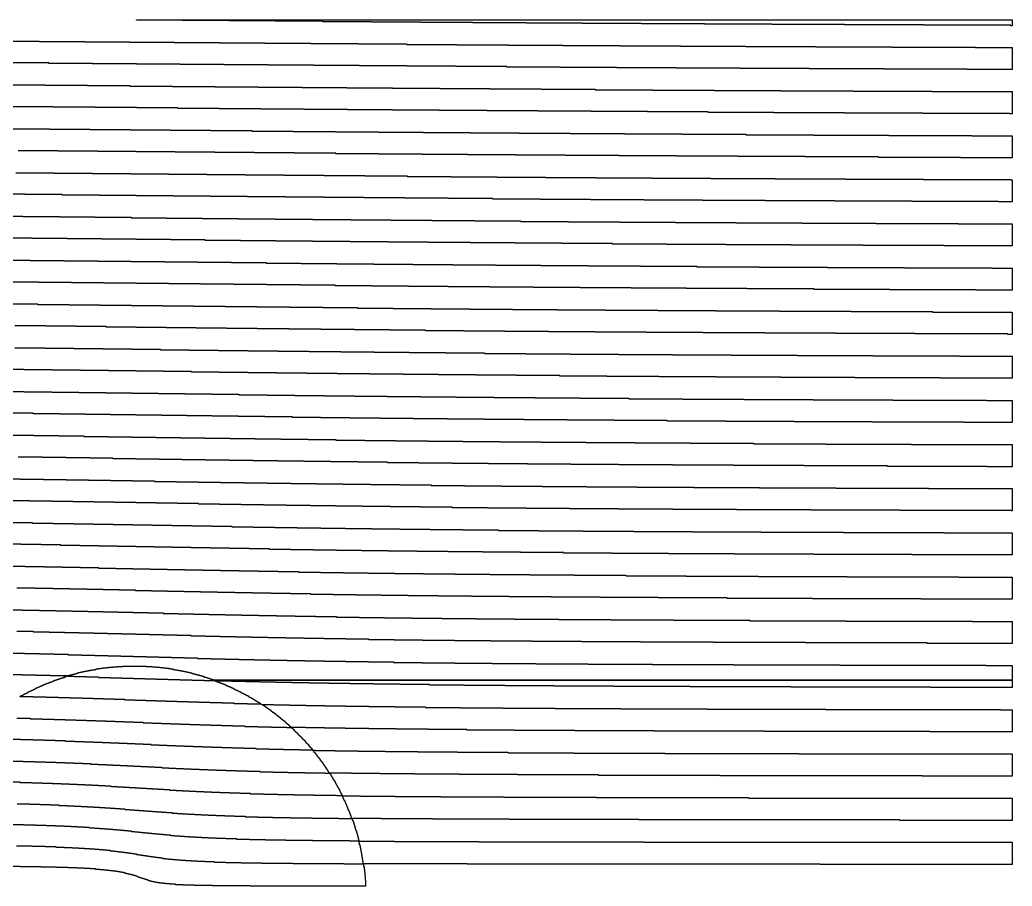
# Model space of a CAD drawing. Extents: x 600 to 5400, y 600 to 5400.
# Drawn here: x 2687 to 5400, y 3031 to 5400 of the extents above; entities that cross this region are included whole.
import ezdxf

# ---------------------------------------------------------------- set-up
doc = ezdxf.new("R2010")
doc.units = 0
doc.layers.add('LG_11_W1000_ZP600_INV_LL', color=5, linetype='CONTINUOUS')

msp = doc.modelspace()

# ---------------------------------------------------------------- linework, layer by layer
at = {"layer": 'LG_11_W1000_ZP600_INV_LL'}
for points in [[(5400, 5400), (5400, 5384), (5396, 5384), (5396, 5385), (5158, 5385), (5158, 5386), (4942, 5386), (4942, 5387), (4743, 5387), (4743, 5388), (4559, 5388), (4559, 5389), (4387, 5389), (4387, 5390), (4225, 5390), (4225, 5391), (4072, 5391), (4072, 5392), (3925, 5392), (3925, 5393), (3784, 5393), (3784, 5394), (3648, 5394), (3648, 5395), (3515, 5395), (3515, 5396), (3385, 5396), (3385, 5397), (3258, 5397), (3258, 5398), (3131, 5398), (3131, 5399), (3006, 5399), (3006, 5400)], [(2818, 3606), (2818, 3605), (2836, 3605), (2836, 3604), (2869, 3604), (2869, 3603), (2902, 3603), (2902, 3602), (2935, 3602), (2935, 3601), (2966, 3601), (2966, 3600), (2998, 3600), (2998, 3599), (3029, 3599), (3029, 3598), (3061, 3598), (3061, 3597), (3092, 3597), (3092, 3596), (3124, 3596), (3124, 3595), (3157, 3595), (3157, 3594), (3191, 3594), (3191, 3593), (3219, 3593), (3219, 3594), (5400, 3594), (5400, 3574), (5177, 3574), (5177, 3575), (4795, 3575), (4795, 3576), (4520, 3576), (4520, 3577), (4311, 3577), (4311, 3578), (4147, 3578), (4147, 3579), (4013, 3579), (4013, 3580), (3902, 3580), (3902, 3581), (3807, 3581), (3807, 3582), (3726, 3582), (3726, 3583), (3654, 3583), (3654, 3584), (3590, 3584), (3590, 3585), (3532, 3585), (3532, 3586), (3479, 3586), (3479, 3587), (3431, 3587), (3431, 3588), (3386, 3588), (3386, 3589), (3344, 3589), (3344, 3590), (3304, 3590), (3304, 3591), (3267, 3591), (3267, 3592), (3231, 3592), (3231, 3593), (3221, 3593), (3221, 3592), (3224, 3592), (3224, 3591), (3227, 3591), (3227, 3590), (3229, 3590), (3229, 3589), (3232, 3589), (3232, 3588), (3234, 3588), (3234, 3587), (3237, 3587), (3237, 3586), (3239, 3586), (3239, 3585), (3242, 3585), (3242, 3584), (3244, 3584), (3244, 3583), (3247, 3583), (3247, 3582), (3249, 3582), (3249, 3581), (3251, 3581), (3251, 3580), (3254, 3580), (3254, 3579), (3256, 3579), (3256, 3578), (3258, 3578), (3258, 3577), (3260, 3577), (3260, 3576), (3263, 3576), (3263, 3575), (3265, 3575), (3265, 3574), (3267, 3574), (3267, 3573), (3269, 3573), (3269, 3572), (3271, 3572), (3271, 3571), (3273, 3571), (3273, 3570), (3275, 3570), (3275, 3569), (3277, 3569), (3277, 3568), (3279, 3568), (3279, 3567), (3281, 3567), (3281, 3566), (3283, 3566), (3283, 3565), (3285, 3565), (3285, 3564), (3287, 3564), (3287, 3563), (3289, 3563), (3289, 3562), (3291, 3562), (3291, 3561), (3293, 3561), (3293, 3560), (3295, 3560), (3295, 3559), (3297, 3559), (3297, 3558), (3299, 3558), (3299, 3557), (3301, 3557), (3301, 3556), (3303, 3556), (3303, 3555), (3304, 3555), (3304, 3554), (3306, 3554), (3306, 3553), (3308, 3553), (3308, 3552), (3310, 3552), (3310, 3551), (3312, 3551), (3312, 3550), (3313, 3550), (3313, 3549), (3315, 3549), (3315, 3548), (3317, 3548), (3317, 3547), (3319, 3547), (3319, 3546), (3320, 3546), (3320, 3545), (3322, 3545), (3322, 3544), (3324, 3544), (3324, 3543), (3325, 3543), (3325, 3542), (3327, 3542), (3327, 3541), (3329, 3541), (3329, 3540), (3330, 3540), (3330, 3539), (3332, 3539), (3332, 3538), (3334, 3538), (3334, 3537), (3335, 3537), (3335, 3536), (3337, 3536), (3337, 3535), (3338, 3535), (3338, 3534), (3340, 3534), (3340, 3533), (3342, 3533), (3342, 3532), (3343, 3532), (3343, 3531), (3345, 3531), (3345, 3530), (3346, 3530), (3346, 3529), (3309, 3529), (3309, 3530), (3273, 3530), (3273, 3531), (3240, 3531), (3240, 3532), (3207, 3532), (3207, 3533), (3176, 3533), (3176, 3534), (3146, 3534), (3146, 3535), (3116, 3535), (3116, 3536), (3087, 3536), (3087, 3537), (3059, 3537), (3059, 3538), (3031, 3538), (3031, 3539), (3002, 3539), (3002, 3540), (2974, 3540), (2974, 3541), (2945, 3541), (2945, 3542), (2916, 3542), (2916, 3543), (2887, 3543), (2887, 3544), (2857, 3544), (2857, 3545), (2825, 3545), (2825, 3546), (2793, 3546), (2793, 3547), (2759, 3547), (2759, 3548), (2723, 3548), (2723, 3549), (2688, 3549), (2688, 3550), (2689, 3550), (2689, 3551), (2691, 3551), (2691, 3552), (2693, 3552), (2693, 3553), (2695, 3553), (2695, 3554), (2697, 3554), (2697, 3555), (2698, 3555), (2698, 3556), (2700, 3556), (2700, 3557), (2702, 3557), (2702, 3558), (2704, 3558), (2704, 3559), (2706, 3559), (2706, 3560), (2708, 3560), (2708, 3561), (2710, 3561), (2710, 3562), (2712, 3562), (2712, 3563), (2714, 3563), (2714, 3564), (2716, 3564), (2716, 3565), (2718, 3565), (2718, 3566), (2720, 3566), (2720, 3567), (2722, 3567), (2722, 3568), (2724, 3568), (2724, 3569), (2726, 3569), (2726, 3570), (2728, 3570), (2728, 3571), (2730, 3571), (2730, 3572), (2732, 3572), (2732, 3573), (2734, 3573), (2734, 3574), (2736, 3574), (2736, 3575), (2738, 3575), (2738, 3576), (2741, 3576), (2741, 3577), (2743, 3577), (2743, 3578), (2745, 3578), (2745, 3579), (2747, 3579), (2747, 3580), (2750, 3580), (2750, 3581), (2752, 3581), (2752, 3582), (2754, 3582), (2754, 3583), (2757, 3583), (2757, 3584), (2759, 3584), (2759, 3585), (2762, 3585), (2762, 3586), (2764, 3586), (2764, 3587), (2767, 3587), (2767, 3588), (2769, 3588), (2769, 3589), (2772, 3589), (2772, 3590), (2774, 3590), (2774, 3591), (2777, 3591), (2777, 3592), (2780, 3592), (2780, 3593), (2782, 3593), (2782, 3594), (2785, 3594), (2785, 3595), (2788, 3595), (2788, 3596), (2791, 3596), (2791, 3597), (2794, 3597), (2794, 3598), (2796, 3598), (2796, 3599), (2799, 3599), (2799, 3600), (2802, 3600), (2802, 3601), (2805, 3601), (2805, 3602), (2809, 3602), (2809, 3603), (2812, 3603), (2812, 3604), (2815, 3604), (2815, 3605), (2806, 3605), (2806, 3606)], [(3348, 3529), (3348, 3528), (3347, 3528), (3347, 3529)], [(3494, 3403), (3494, 3402), (3549, 3402), (3549, 3401), (3612, 3401), (3612, 3400), (3687, 3400), (3687, 3399), (3775, 3399), (3775, 3398), (3884, 3398), (3884, 3397), (4022, 3397), (4022, 3396), (4202, 3396), (4202, 3395), (4450, 3395), (4450, 3394), (4817, 3394), (4817, 3393), (5400, 3393), (5400, 3332), (5154, 3332), (5154, 3333), (4601, 3333), (4601, 3334), (4269, 3334), (4269, 3335), (4048, 3335), (4048, 3336), (3888, 3336), (3888, 3337), (3767, 3337), (3767, 3338), (3672, 3338), (3672, 3339), (3594, 3339), (3594, 3340), (3534, 3340), (3534, 3341), (3533, 3341), (3533, 3342), (3532, 3342), (3532, 3344), (3531, 3344), (3531, 3345), (3530, 3345), (3530, 3347), (3529, 3347), (3529, 3348), (3528, 3348), (3528, 3350), (3527, 3350), (3527, 3351), (3526, 3351), (3526, 3353), (3525, 3353), (3525, 3354), (3524, 3354), (3524, 3356), (3523, 3356), (3523, 3357), (3522, 3357), (3522, 3359), (3521, 3359), (3521, 3360), (3520, 3360), (3520, 3362), (3519, 3362), (3519, 3363), (3518, 3363), (3518, 3364), (3517, 3364), (3517, 3366), (3516, 3366), (3516, 3367), (3515, 3367), (3515, 3369), (3514, 3369), (3514, 3370), (3513, 3370), (3513, 3371), (3512, 3371), (3512, 3373), (3511, 3373), (3511, 3374), (3510, 3374), (3510, 3375), (3509, 3375), (3509, 3377), (3508, 3377), (3508, 3378), (3507, 3378), (3507, 3379), (3506, 3379), (3506, 3381), (3505, 3381), (3505, 3382), (3504, 3382), (3504, 3383), (3503, 3383), (3503, 3385), (3502, 3385), (3502, 3386), (3501, 3386), (3501, 3387), (3500, 3387), (3500, 3389), (3499, 3389), (3499, 3390), (3498, 3390), (3498, 3391), (3497, 3391), (3497, 3392), (3496, 3392), (3496, 3394), (3495, 3394), (3495, 3395), (3494, 3395), (3494, 3396), (3493, 3396), (3493, 3397), (3492, 3397), (3492, 3399), (3491, 3399), (3491, 3400), (3490, 3400), (3490, 3401), (3489, 3401), (3489, 3402), (3488, 3402), (3488, 3403)], [(3618, 3278), (3618, 3277), (3713, 3277), (3713, 3276), (3838, 3276), (3838, 3275), (4010, 3275), (4010, 3274), (4264, 3274), (4264, 3273), (4679, 3273), (4679, 3272), (5400, 3272), (5400, 3211), (5093, 3211), (5093, 3212), (4379, 3212), (4379, 3213), (4026, 3213), (4026, 3214), (3815, 3214), (3815, 3215), (3674, 3215), (3674, 3216), (3595, 3216), (3595, 3218), (3594, 3218), (3594, 3220), (3593, 3220), (3593, 3223), (3592, 3223), (3592, 3226), (3591, 3226), (3591, 3228), (3590, 3228), (3590, 3231), (3589, 3231), (3589, 3233), (3588, 3233), (3588, 3236), (3587, 3236), (3587, 3238), (3586, 3238), (3586, 3241), (3585, 3241), (3585, 3243), (3584, 3243), (3584, 3246), (3583, 3246), (3583, 3248), (3582, 3248), (3582, 3250), (3581, 3250), (3581, 3253), (3580, 3253), (3580, 3255), (3579, 3255), (3579, 3257), (3578, 3257), (3578, 3259), (3577, 3259), (3577, 3262), (3576, 3262), (3576, 3264), (3575, 3264), (3575, 3266), (3574, 3266), (3574, 3268), (3573, 3268), (3573, 3270), (3572, 3270), (3572, 3272), (3571, 3272), (3571, 3274), (3570, 3274), (3570, 3276), (3569, 3276), (3569, 3278)]]:
    msp.add_lwpolyline(points, close=True, dxfattribs=at)
for points in [[(2616, 5342), (2741, 5342), (2741, 5341), (2865, 5341), (2865, 5340), (2987, 5340), (2987, 5339), (3110, 5339), (3110, 5338), (3233, 5338), (3233, 5337), (3357, 5337), (3357, 5336), (3483, 5336), (3483, 5335), (3612, 5335), (3612, 5334), (3744, 5334), (3744, 5333), (3881, 5333), (3881, 5332), (4023, 5332), (4023, 5331), (4172, 5331), (4172, 5330), (4328, 5330), (4328, 5329), (4494, 5329), (4494, 5328), (4672, 5328), (4672, 5327), (4863, 5327), (4863, 5326), (5071, 5326), (5071, 5325), (5300, 5325), (5300, 5324), (5400, 5324), (5400, 5264), (5276, 5264), (5276, 5265), (5050, 5265), (5050, 5266), (4845, 5266), (4845, 5267), (4656, 5267), (4656, 5268), (4481, 5268), (4481, 5269), (4318, 5269), (4318, 5270), (4164, 5270), (4164, 5271), (4018, 5271), (4018, 5272), (3879, 5272), (3879, 5273), (3745, 5273), (3745, 5274), (3616, 5274), (3616, 5275), (3490, 5275), (3490, 5276), (3366, 5276), (3366, 5277), (3245, 5277), (3245, 5278), (3125, 5278), (3125, 5279), (3006, 5279), (3006, 5280), (2886, 5280), (2886, 5281), (2766, 5281), (2766, 5282), (2644, 5282)], [(2636, 5222), (2755, 5222), (2755, 5221), (2872, 5221), (2872, 5220), (2988, 5220), (2988, 5219), (3104, 5219), (3104, 5218), (3221, 5218), (3221, 5217), (3339, 5217), (3339, 5216), (3459, 5216), (3459, 5215), (3581, 5215), (3581, 5214), (3706, 5214), (3706, 5213), (3836, 5213), (3836, 5212), (3971, 5212), (3971, 5211), (4112, 5211), (4112, 5210), (4260, 5210), (4260, 5209), (4418, 5209), (4418, 5208), (4586, 5208), (4586, 5207), (4768, 5207), (4768, 5206), (4965, 5206), (4965, 5205), (5181, 5205), (5181, 5204), (5400, 5204), (5400, 5143), (5393, 5143), (5393, 5144), (5156, 5144), (5156, 5145), (4942, 5145), (4942, 5146), (4748, 5146), (4748, 5147), (4569, 5147), (4569, 5148), (4403, 5148), (4403, 5149), (4249, 5149), (4249, 5150), (4103, 5150), (4103, 5151), (3965, 5151), (3965, 5152), (3833, 5152), (3833, 5153), (3706, 5153), (3706, 5154), (3583, 5154), (3583, 5155), (3464, 5155), (3464, 5156), (3347, 5156), (3347, 5157), (3232, 5157), (3232, 5158), (3119, 5158), (3119, 5159), (3006, 5159), (3006, 5160), (2892, 5160), (2892, 5161), (2778, 5161), (2778, 5162), (2663, 5162)], [(2656, 5102), (2768, 5102), (2768, 5101), (2879, 5101), (2879, 5100), (2989, 5100), (2989, 5099), (3099, 5099), (3099, 5098), (3209, 5098), (3209, 5097), (3321, 5097), (3321, 5096), (3434, 5096), (3434, 5095), (3550, 5095), (3550, 5094), (3668, 5094), (3668, 5093), (3791, 5093), (3791, 5092), (3918, 5092), (3918, 5091), (4052, 5091), (4052, 5090), (4192, 5090), (4192, 5089), (4341, 5089), (4341, 5088), (4500, 5088), (4500, 5087), (4672, 5087), (4672, 5086), (4858, 5086), (4858, 5085), (5063, 5085), (5063, 5084), (5290, 5084), (5290, 5083), (5400, 5083), (5400, 5023), (5259, 5023), (5259, 5024), (5035, 5024), (5035, 5025), (4834, 5025), (4834, 5026), (4650, 5026), (4650, 5027), (4482, 5027), (4482, 5028), (4325, 5028), (4325, 5029), (4179, 5029), (4179, 5030), (4042, 5030), (4042, 5031), (3911, 5031), (3911, 5032), (3787, 5032), (3787, 5033), (3667, 5033), (3667, 5034), (3551, 5034), (3551, 5035), (3438, 5035), (3438, 5036), (3328, 5036), (3328, 5037), (3220, 5037), (3220, 5038), (3112, 5038), (3112, 5039), (3005, 5039), (3005, 5040), (2899, 5040), (2899, 5041), (2791, 5041), (2791, 5042), (2682, 5042)], [(2676, 4982), (2781, 4982), (2781, 4981), (2886, 4981), (2886, 4980), (2990, 4980), (2990, 4979), (3094, 4979), (3094, 4978), (3198, 4978), (3198, 4977), (3303, 4977), (3303, 4976), (3409, 4976), (3409, 4975), (3518, 4975), (3518, 4974), (3630, 4974), (3630, 4973), (3746, 4973), (3746, 4972), (3866, 4972), (3866, 4971), (3992, 4971), (3992, 4970), (4124, 4970), (4124, 4969), (4264, 4969), (4264, 4968), (4414, 4968), (4414, 4967), (4576, 4967), (4576, 4966), (4752, 4966), (4752, 4965), (4945, 4965), (4945, 4964), (5158, 4964), (5158, 4963), (5398, 4963), (5398, 4962), (5400, 4962), (5400, 4902), (5363, 4902), (5363, 4903), (5126, 4903), (5126, 4904), (4915, 4904), (4915, 4905), (4725, 4905), (4725, 4906), (4553, 4906), (4553, 4907), (4394, 4907), (4394, 4908), (4247, 4908), (4247, 4909), (4110, 4909), (4110, 4910), (3980, 4910), (3980, 4911), (3858, 4911), (3858, 4912), (3740, 4912), (3740, 4913), (3628, 4913), (3628, 4914), (3519, 4914), (3519, 4915), (3413, 4915), (3413, 4916), (3309, 4916), (3309, 4917), (3207, 4917), (3207, 4918), (3106, 4918), (3106, 4919), (3005, 4919), (3005, 4920), (2905, 4920), (2905, 4921), (2803, 4921), (2803, 4922), (2701, 4922), (2701, 4923), (2597, 4923)], [(2594, 4863), (2695, 4863), (2695, 4862), (2795, 4862), (2795, 4861), (2893, 4861), (2893, 4860), (2991, 4860), (2991, 4859), (3088, 4859), (3088, 4858), (3186, 4858), (3186, 4857), (3285, 4857), (3285, 4856), (3385, 4856), (3385, 4855), (3487, 4855), (3487, 4854), (3592, 4854), (3592, 4853), (3701, 4853), (3701, 4852), (3813, 4852), (3813, 4851), (3931, 4851), (3931, 4850), (4056, 4850), (4056, 4849), (4187, 4849), (4187, 4848), (4328, 4848), (4328, 4847), (4480, 4847), (4480, 4846), (4645, 4846), (4645, 4845), (4826, 4845), (4826, 4844), (5027, 4844), (5027, 4843), (5252, 4843), (5252, 4842), (5400, 4842), (5400, 4782), (5214, 4782), (5214, 4783), (4992, 4783), (4992, 4784), (4795, 4784), (4795, 4785), (4617, 4785), (4617, 4786), (4455, 4786), (4455, 4787), (4307, 4787), (4307, 4788), (4169, 4788), (4169, 4789), (4040, 4789), (4040, 4790), (3919, 4790), (3919, 4791), (3804, 4791), (3804, 4792), (3694, 4792), (3694, 4793), (3589, 4793), (3589, 4794), (3487, 4794), (3487, 4795), (3387, 4795), (3387, 4796), (3290, 4796), (3290, 4797), (3194, 4797), (3194, 4798), (3099, 4798), (3099, 4799), (3005, 4799), (3005, 4800), (2911, 4800), (2911, 4801), (2816, 4801), (2816, 4802), (2720, 4802), (2720, 4803), (2622, 4803)], [(2620, 4743), (2715, 4743), (2715, 4742), (2808, 4742), (2808, 4741), (2900, 4741), (2900, 4740), (2991, 4740), (2991, 4739), (3083, 4739), (3083, 4738), (3174, 4738), (3174, 4737), (3266, 4737), (3266, 4736), (3360, 4736), (3360, 4735), (3456, 4735), (3456, 4734), (3554, 4734), (3554, 4733), (3655, 4733), (3655, 4732), (3761, 4732), (3761, 4731), (3871, 4731), (3871, 4730), (3987, 4730), (3987, 4729), (4111, 4729), (4111, 4728), (4242, 4728), (4242, 4727), (4384, 4727), (4384, 4726), (4538, 4726), (4538, 4725), (4708, 4725), (4708, 4724), (4895, 4724), (4895, 4723), (5106, 4723), (5106, 4722), (5345, 4722), (5345, 4721), (5400, 4721), (5400, 4661), (5301, 4661), (5301, 4662), (5066, 4662), (5066, 4663), (4859, 4663), (4859, 4664), (4675, 4664), (4675, 4665), (4509, 4665), (4509, 4666), (4358, 4666), (4358, 4667), (4219, 4667), (4219, 4668), (4091, 4668), (4091, 4669), (3971, 4669), (3971, 4670), (3858, 4670), (3858, 4671), (3750, 4671), (3750, 4672), (3648, 4672), (3648, 4673), (3549, 4673), (3549, 4674), (3454, 4674), (3454, 4675), (3361, 4675), (3361, 4676), (3271, 4676), (3271, 4677), (3181, 4677), (3181, 4678), (3093, 4678), (3093, 4679), (3005, 4679), (3005, 4680), (2917, 4680), (2917, 4681), (2828, 4681), (2828, 4682), (2739, 4682), (2739, 4683), (2647, 4683)], [(2647, 4623), (2735, 4623), (2735, 4622), (2822, 4622), (2822, 4621), (2907, 4621), (2907, 4620), (2992, 4620), (2992, 4619), (3077, 4619), (3077, 4618), (3162, 4618), (3162, 4617), (3248, 4617), (3248, 4616), (3335, 4616), (3335, 4615), (3424, 4615), (3424, 4614), (3516, 4614), (3516, 4613), (3610, 4613), (3610, 4612), (3708, 4612), (3708, 4611), (3811, 4611), (3811, 4610), (3919, 4610), (3919, 4609), (4034, 4609), (4034, 4608), (4156, 4608), (4156, 4607), (4288, 4607), (4288, 4606), (4432, 4606), (4432, 4605), (4589, 4605), (4589, 4604), (4764, 4604), (4764, 4603), (4960, 4603), (4960, 4602), (5182, 4602), (5182, 4601), (5400, 4601), (5400, 4540), (5388, 4540), (5388, 4541), (5135, 4541), (5135, 4542), (4917, 4542), (4917, 4543), (4725, 4543), (4725, 4544), (4554, 4544), (4554, 4545), (4400, 4545), (4400, 4546), (4260, 4546), (4260, 4547), (4132, 4547), (4132, 4548), (4013, 4548), (4013, 4549), (3901, 4549), (3901, 4550), (3796, 4550), (3796, 4551), (3697, 4551), (3697, 4552), (3602, 4552), (3602, 4553), (3510, 4553), (3510, 4554), (3422, 4554), (3422, 4555), (3336, 4555), (3336, 4556), (3252, 4556), (3252, 4557), (3169, 4557), (3169, 4558), (3087, 4558), (3087, 4559), (3005, 4559), (3005, 4560), (2923, 4560), (2923, 4561), (2841, 4561), (2841, 4562), (2757, 4562), (2757, 4563), (2673, 4563)], [(2673, 4503), (2755, 4503), (2755, 4502), (2835, 4502), (2835, 4501), (2914, 4501), (2914, 4500), (2993, 4500), (2993, 4499), (3072, 4499), (3072, 4498), (3150, 4498), (3150, 4497), (3230, 4497), (3230, 4496), (3311, 4496), (3311, 4495), (3393, 4495), (3393, 4494), (3478, 4494), (3478, 4493), (3565, 4493), (3565, 4492), (3656, 4492), (3656, 4491), (3751, 4491), (3751, 4490), (3851, 4490), (3851, 4489), (3957, 4489), (3957, 4488), (4070, 4488), (4070, 4487), (4192, 4487), (4192, 4486), (4325, 4486), (4325, 4485), (4471, 4485), (4471, 4484), (4632, 4484), (4632, 4483), (4813, 4483), (4813, 4482), (5019, 4482), (5019, 4481), (5256, 4481), (5256, 4480), (5400, 4480), (5400, 4420), (5203, 4420), (5203, 4421), (4970, 4421), (4970, 4422), (4768, 4422), (4768, 4423), (4591, 4423), (4591, 4424), (4434, 4424), (4434, 4425), (4292, 4425), (4292, 4426), (4163, 4426), (4163, 4427), (4044, 4427), (4044, 4428), (3934, 4428), (3934, 4429), (3832, 4429), (3832, 4430), (3735, 4430), (3735, 4431), (3643, 4431), (3643, 4432), (3555, 4432), (3555, 4433), (3471, 4433), (3471, 4434), (3389, 4434), (3389, 4435), (3310, 4435), (3310, 4436), (3232, 4436), (3232, 4437), (3156, 4437), (3156, 4438), (3080, 4438), (3080, 4439), (3005, 4439), (3005, 4440), (2929, 4440), (2929, 4441), (2853, 4441), (2853, 4442), (2776, 4442), (2776, 4443), (2698, 4443), (2698, 4444), (2618, 4444)], [(2622, 4384), (2699, 4384), (2699, 4383), (2774, 4383), (2774, 4382), (2848, 4382), (2848, 4381), (2921, 4381), (2921, 4380), (2994, 4380), (2994, 4379), (3066, 4379), (3066, 4378), (3138, 4378), (3138, 4377), (3212, 4377), (3212, 4376), (3286, 4376), (3286, 4375), (3362, 4375), (3362, 4374), (3439, 4374), (3439, 4373), (3520, 4373), (3520, 4372), (3603, 4372), (3603, 4371), (3691, 4371), (3691, 4370), (3783, 4370), (3783, 4369), (3880, 4369), (3880, 4368), (3984, 4368), (3984, 4367), (4096, 4367), (4096, 4366), (4218, 4366), (4218, 4365), (4352, 4365), (4352, 4364), (4500, 4364), (4500, 4363), (4667, 4363), (4667, 4362), (4856, 4362), (4856, 4361), (5074, 4361), (5074, 4360), (5330, 4360), (5330, 4359), (5400, 4359), (5400, 4299), (5268, 4299), (5268, 4300), (5017, 4300), (5017, 4301), (4804, 4301), (4804, 4302), (4619, 4302), (4619, 4303), (4457, 4303), (4457, 4304), (4313, 4304), (4313, 4305), (4183, 4305), (4183, 4306), (4065, 4306), (4065, 4307), (3957, 4307), (3957, 4308), (3856, 4308), (3856, 4309), (3762, 4309), (3762, 4310), (3673, 4310), (3673, 4311), (3589, 4311), (3589, 4312), (3509, 4312), (3509, 4313), (3432, 4313), (3432, 4314), (3357, 4314), (3357, 4315), (3284, 4315), (3284, 4316), (3213, 4316), (3213, 4317), (3143, 4317), (3143, 4318), (3074, 4318), (3074, 4319), (3004, 4319), (3004, 4320), (2935, 4320), (2935, 4321), (2866, 4321), (2866, 4322), (2795, 4322), (2795, 4323), (2723, 4323), (2723, 4324), (2650, 4324)], [(2655, 4264), (2725, 4264), (2725, 4263), (2794, 4263), (2794, 4262), (2862, 4262), (2862, 4261), (2928, 4261), (2928, 4260), (2994, 4260), (2994, 4259), (3060, 4259), (3060, 4258), (3127, 4258), (3127, 4257), (3193, 4257), (3193, 4256), (3261, 4256), (3261, 4255), (3330, 4255), (3330, 4254), (3401, 4254), (3401, 4253), (3475, 4253), (3475, 4252), (3551, 4252), (3551, 4251), (3630, 4251), (3630, 4250), (3714, 4250), (3714, 4249), (3803, 4249), (3803, 4248), (3898, 4248), (3898, 4247), (4000, 4247), (4000, 4246), (4112, 4246), (4112, 4245), (4234, 4245), (4234, 4244), (4369, 4244), (4369, 4243), (4520, 4243), (4520, 4242), (4693, 4242), (4693, 4241), (4891, 4241), (4891, 4240), (5125, 4240), (5125, 4239), (5400, 4239), (5400, 4178), (5332, 4178), (5332, 4179), (5059, 4179), (5059, 4180), (4831, 4180), (4831, 4181), (4638, 4181), (4638, 4182), (4471, 4182), (4471, 4183), (4324, 4183), (4324, 4184), (4193, 4184), (4193, 4185), (4075, 4185), (4075, 4186), (3968, 4186), (3968, 4187), (3869, 4187), (3869, 4188), (3778, 4188), (3778, 4189), (3692, 4189), (3692, 4190), (3612, 4190), (3612, 4191), (3536, 4191), (3536, 4192), (3463, 4192), (3463, 4193), (3392, 4193), (3392, 4194), (3325, 4194), (3325, 4195), (3259, 4195), (3259, 4196), (3194, 4196), (3194, 4197), (3130, 4197), (3130, 4198), (3067, 4198), (3067, 4199), (3004, 4199), (3004, 4200), (2941, 4200), (2941, 4201), (2878, 4201), (2878, 4202), (2814, 4202), (2814, 4203), (2748, 4203), (2748, 4204), (2682, 4204)], [(2622, 4145), (2688, 4145), (2688, 4144), (2752, 4144), (2752, 4143), (2814, 4143), (2814, 4142), (2875, 4142), (2875, 4141), (2935, 4141), (2935, 4140), (2995, 4140), (2995, 4139), (3055, 4139), (3055, 4138), (3115, 4138), (3115, 4137), (3175, 4137), (3175, 4136), (3236, 4136), (3236, 4135), (3299, 4135), (3299, 4134), (3363, 4134), (3363, 4133), (3429, 4133), (3429, 4132), (3498, 4132), (3498, 4131), (3570, 4131), (3570, 4130), (3646, 4130), (3646, 4129), (3726, 4129), (3726, 4128), (3812, 4128), (3812, 4127), (3904, 4127), (3904, 4126), (4005, 4126), (4005, 4125), (4115, 4125), (4115, 4124), (4237, 4124), (4237, 4123), (4374, 4123), (4374, 4122), (4530, 4122), (4530, 4121), (4709, 4121), (4709, 4120), (4919, 4120), (4919, 4119), (5171, 4119), (5171, 4118), (5400, 4118), (5400, 4057), (5397, 4057), (5397, 4058), (5095, 4058), (5095, 4059), (4850, 4059), (4850, 4060), (4646, 4060), (4646, 4061), (4472, 4061), (4472, 4062), (4322, 4062), (4322, 4063), (4190, 4063), (4190, 4064), (4072, 4064), (4072, 4065), (3966, 4065), (3966, 4066), (3870, 4066), (3870, 4067), (3782, 4067), (3782, 4068), (3700, 4068), (3700, 4069), (3623, 4069), (3623, 4070), (3550, 4070), (3550, 4071), (3482, 4071), (3482, 4072), (3416, 4072), (3416, 4073), (3353, 4073), (3353, 4074), (3292, 4074), (3292, 4075), (3233, 4075), (3233, 4076), (3175, 4076), (3175, 4077), (3117, 4077), (3117, 4078), (3060, 4078), (3060, 4079), (3004, 4079), (3004, 4080), (2947, 4080), (2947, 4081), (2890, 4081), (2890, 4082), (2832, 4082), (2832, 4083), (2774, 4083), (2774, 4084), (2713, 4084), (2713, 4085), (2651, 4085)], [(2662, 4025), (2721, 4025), (2721, 4024), (2778, 4024), (2778, 4023), (2834, 4023), (2834, 4022), (2888, 4022), (2888, 4021), (2942, 4021), (2942, 4020), (2996, 4020), (2996, 4019), (3049, 4019), (3049, 4018), (3103, 4018), (3103, 4017), (3157, 4017), (3157, 4016), (3212, 4016), (3212, 4015), (3267, 4015), (3267, 4014), (3325, 4014), (3325, 4013), (3384, 4013), (3384, 4012), (3445, 4012), (3445, 4011), (3510, 4011), (3510, 4010), (3577, 4010), (3577, 4009), (3649, 4009), (3649, 4008), (3726, 4008), (3726, 4007), (3808, 4007), (3808, 4006), (3898, 4006), (3898, 4005), (3996, 4005), (3996, 4004), (4105, 4004), (4105, 4003), (4227, 4003), (4227, 4002), (4366, 4002), (4366, 4001), (4526, 4001), (4526, 4000), (4714, 4000), (4714, 3999), (4939, 3999), (4939, 3998), (5214, 3998), (5214, 3997), (5400, 3997), (5400, 3937), (5126, 3937), (5126, 3938), (4858, 3938), (4858, 3939), (4641, 3939), (4641, 3940), (4460, 3940), (4460, 3941), (4306, 3941), (4306, 3942), (4173, 3942), (4173, 3943), (4056, 3943), (4056, 3944), (3952, 3944), (3952, 3945), (3858, 3945), (3858, 3946), (3772, 3946), (3772, 3947), (3694, 3947), (3694, 3948), (3621, 3948), (3621, 3949), (3553, 3949), (3553, 3950), (3489, 3950), (3489, 3951), (3428, 3951), (3428, 3952), (3370, 3952), (3370, 3953), (3314, 3953), (3314, 3954), (3260, 3954), (3260, 3955), (3207, 3955), (3207, 3956), (3155, 3956), (3155, 3957), (3104, 3957), (3104, 3958), (3054, 3958), (3054, 3959), (3004, 3959), (3004, 3960), (2953, 3960), (2953, 3961), (2903, 3961), (2903, 3962), (2851, 3962), (2851, 3963), (2799, 3963), (2799, 3964), (2745, 3964), (2745, 3965), (2690, 3965), (2690, 3966), (2633, 3966)], [(2648, 3906), (2702, 3906), (2702, 3905), (2754, 3905), (2754, 3904), (2804, 3904), (2804, 3903), (2853, 3903), (2853, 3902), (2902, 3902), (2902, 3901), (2949, 3901), (2949, 3900), (2996, 3900), (2996, 3899), (3043, 3899), (3043, 3898), (3091, 3898), (3091, 3897), (3138, 3897), (3138, 3896), (3187, 3896), (3187, 3895), (3236, 3895), (3236, 3894), (3286, 3894), (3286, 3893), (3339, 3893), (3339, 3892), (3393, 3892), (3393, 3891), (3449, 3891), (3449, 3890), (3509, 3890), (3509, 3889), (3572, 3889), (3572, 3888), (3639, 3888), (3639, 3887), (3712, 3887), (3712, 3886), (3791, 3886), (3791, 3885), (3877, 3885), (3877, 3884), (3973, 3884), (3973, 3883), (4081, 3883), (4081, 3882), (4203, 3882), (4203, 3881), (4344, 3881), (4344, 3880), (4509, 3880), (4509, 3879), (4706, 3879), (4706, 3878), (4949, 3878), (4949, 3877), (5254, 3877), (5254, 3876), (5400, 3876), (5400, 3816), (5150, 3816), (5150, 3817), (4854, 3817), (4854, 3818), (4621, 3818), (4621, 3819), (4432, 3819), (4432, 3820), (4274, 3820), (4274, 3821), (4140, 3821), (4140, 3822), (4024, 3822), (4024, 3823), (3922, 3823), (3922, 3824), (3831, 3824), (3831, 3825), (3749, 3825), (3749, 3826), (3675, 3826), (3675, 3827), (3606, 3827), (3606, 3828), (3543, 3828), (3543, 3829), (3483, 3829), (3483, 3830), (3427, 3830), (3427, 3831), (3374, 3831), (3374, 3832), (3323, 3832), (3323, 3833), (3275, 3833), (3275, 3834), (3227, 3834), (3227, 3835), (3181, 3835), (3181, 3836), (3136, 3836), (3136, 3837), (3091, 3837), (3091, 3838), (3047, 3838), (3047, 3839), (3003, 3839), (3003, 3840), (2959, 3840), (2959, 3841), (2915, 3841), (2915, 3842), (2870, 3842), (2870, 3843), (2824, 3843), (2824, 3844), (2777, 3844), (2777, 3845), (2729, 3845), (2729, 3846), (2679, 3846)], [(2645, 3787), (2694, 3787), (2694, 3786), (2741, 3786), (2741, 3785), (2786, 3785), (2786, 3784), (2830, 3784), (2830, 3783), (2873, 3783), (2873, 3782), (2915, 3782), (2915, 3781), (2956, 3781), (2956, 3780), (2997, 3780), (2997, 3779), (3038, 3779), (3038, 3778), (3079, 3778), (3079, 3777), (3120, 3777), (3120, 3776), (3162, 3776), (3162, 3775), (3204, 3775), (3204, 3774), (3248, 3774), (3248, 3773), (3293, 3773), (3293, 3772), (3340, 3772), (3340, 3771), (3389, 3771), (3389, 3770), (3440, 3770), (3440, 3769), (3495, 3769), (3495, 3768), (3553, 3768), (3553, 3767), (3616, 3767), (3616, 3766), (3684, 3766), (3684, 3765), (3759, 3765), (3759, 3764), (3841, 3764), (3841, 3763), (3934, 3763), (3934, 3762), (4039, 3762), (4039, 3761), (4161, 3761), (4161, 3760), (4303, 3760), (4303, 3759), (4474, 3759), (4474, 3758), (4683, 3758), (4683, 3757), (4946, 3757), (4946, 3756), (5292, 3756), (5292, 3755), (5400, 3755), (5400, 3695), (5168, 3695), (5168, 3696), (4835, 3696), (4835, 3697), (4583, 3697), (4583, 3698), (4384, 3698), (4384, 3699), (4223, 3699), (4223, 3700), (4088, 3700), (4088, 3701), (3974, 3701), (3974, 3702), (3875, 3702), (3875, 3703), (3788, 3703), (3788, 3704), (3710, 3704), (3710, 3705), (3641, 3705), (3641, 3706), (3577, 3706), (3577, 3707), (3519, 3707), (3519, 3708), (3464, 3708), (3464, 3709), (3414, 3709), (3414, 3710), (3366, 3710), (3366, 3711), (3320, 3711), (3320, 3712), (3277, 3712), (3277, 3713), (3235, 3713), (3235, 3714), (3195, 3714), (3195, 3715), (3155, 3715), (3155, 3716), (3117, 3716), (3117, 3717), (3078, 3717), (3078, 3718), (3041, 3718), (3041, 3719), (3003, 3719), (3003, 3720), (2965, 3720), (2965, 3721), (2927, 3721), (2927, 3722), (2889, 3722), (2889, 3723), (2849, 3723), (2849, 3724), (2809, 3724), (2809, 3725), (2767, 3725), (2767, 3726), (2724, 3726), (2724, 3727), (2679, 3727)], [(2656, 3668), (2700, 3668), (2700, 3667), (2741, 3667), (2741, 3666), (2781, 3666), (2781, 3665), (2819, 3665), (2819, 3664), (2856, 3664), (2856, 3663), (2892, 3663), (2892, 3662), (2928, 3662), (2928, 3661), (2963, 3661), (2963, 3660), (2998, 3660), (2998, 3659), (3032, 3659), (3032, 3658), (3067, 3658), (3067, 3657), (3102, 3657), (3102, 3656), (3137, 3656), (3137, 3655), (3173, 3655), (3173, 3654), (3210, 3654), (3210, 3653), (3248, 3653), (3248, 3652), (3287, 3652), (3287, 3651), (3329, 3651), (3329, 3650), (3372, 3650), (3372, 3649), (3418, 3649), (3418, 3648), (3467, 3648), (3467, 3647), (3520, 3647), (3520, 3646), (3577, 3646), (3577, 3645), (3640, 3645), (3640, 3644), (3709, 3644), (3709, 3643), (3787, 3643), (3787, 3642), (3876, 3642), (3876, 3641), (3978, 3641), (3978, 3640), (4098, 3640), (4098, 3639), (4241, 3639), (4241, 3638), (4417, 3638), (4417, 3637), (4638, 3637), (4638, 3636), (4929, 3636), (4929, 3635), (5329, 3635), (5329, 3634), (5400, 3634), (5400, 3594), (3216, 3594), (3216, 3595), (3213, 3595), (3213, 3596), (3210, 3596), (3210, 3597), (3207, 3597), (3207, 3598), (3205, 3598), (3205, 3599), (3202, 3599), (3202, 3600), (3199, 3600), (3199, 3601), (3196, 3601), (3196, 3602), (3192, 3602), (3192, 3603), (3189, 3603), (3189, 3604), (3186, 3604), (3186, 3605), (3183, 3605), (3183, 3606), (3179, 3606), (3179, 3607), (3176, 3607), (3176, 3608), (3172, 3608), (3172, 3609), (3169, 3609), (3169, 3610), (3165, 3610), (3165, 3611), (3161, 3611), (3161, 3612), (3158, 3612), (3158, 3613), (3154, 3613), (3154, 3614), (3150, 3614), (3150, 3615), (3145, 3615), (3145, 3616), (3141, 3616), (3141, 3617), (3137, 3617), (3137, 3618), (3132, 3618), (3132, 3619), (3127, 3619), (3127, 3620), (3122, 3620), (3122, 3621), (3117, 3621), (3117, 3622), (3111, 3622), (3111, 3623), (3106, 3623), (3106, 3624), (3100, 3624), (3100, 3625), (3093, 3625), (3093, 3626), (3086, 3626), (3086, 3627), (3078, 3627), (3078, 3628), (3070, 3628), (3070, 3629), (3060, 3629), (3060, 3630), (3048, 3630), (3048, 3631), (3032, 3631), (3032, 3632), (2969, 3632), (2969, 3631), (2953, 3631), (2953, 3630), (2941, 3630), (2941, 3629), (2931, 3629), (2931, 3628), (2923, 3628), (2923, 3627), (2915, 3627), (2915, 3626), (2908, 3626), (2908, 3625), (2901, 3625), (2901, 3624), (2895, 3624), (2895, 3623), (2890, 3623), (2890, 3622), (2884, 3622), (2884, 3621), (2879, 3621), (2879, 3620), (2874, 3620), (2874, 3619), (2869, 3619), (2869, 3618), (2864, 3618), (2864, 3617), (2860, 3617), (2860, 3616), (2856, 3616), (2856, 3615), (2851, 3615), (2851, 3614), (2847, 3614), (2847, 3613), (2843, 3613), (2843, 3612), (2840, 3612), (2840, 3611), (2836, 3611), (2836, 3610), (2832, 3610), (2832, 3609), (2829, 3609), (2829, 3608), (2825, 3608), (2825, 3607), (2822, 3607), (2822, 3606), (2770, 3606), (2770, 3607), (2732, 3607), (2732, 3608), (2693, 3608), (2693, 3609), (2651, 3609)], [(2679, 3490), (2715, 3490), (2715, 3489), (2749, 3489), (2749, 3488), (2781, 3488), (2781, 3487), (2811, 3487), (2811, 3486), (2840, 3486), (2840, 3485), (2868, 3485), (2868, 3484), (2895, 3484), (2895, 3483), (2922, 3483), (2922, 3482), (2948, 3482), (2948, 3481), (2973, 3481), (2973, 3480), (2998, 3480), (2998, 3479), (3024, 3479), (3024, 3478), (3049, 3478), (3049, 3477), (3074, 3477), (3074, 3476), (3100, 3476), (3100, 3475), (3126, 3475), (3126, 3474), (3152, 3474), (3152, 3473), (3180, 3473), (3180, 3472), (3208, 3472), (3208, 3471), (3238, 3471), (3238, 3470), (3269, 3470), (3269, 3469), (3302, 3469), (3302, 3468), (3337, 3468), (3337, 3467), (3375, 3467), (3375, 3466), (3417, 3466), (3417, 3465), (3429, 3465), (3429, 3466), (3428, 3466), (3428, 3467), (3426, 3467), (3426, 3468), (3425, 3468), (3425, 3469), (3424, 3469), (3424, 3470), (3423, 3470), (3423, 3471), (3422, 3471), (3422, 3472), (3421, 3472), (3421, 3473), (3420, 3473), (3420, 3474), (3419, 3474), (3419, 3475), (3417, 3475), (3417, 3476), (3416, 3476), (3416, 3477), (3415, 3477), (3415, 3478), (3414, 3478), (3414, 3479), (3413, 3479), (3413, 3480), (3412, 3480), (3412, 3481), (3411, 3481), (3411, 3482), (3409, 3482), (3409, 3483), (3408, 3483), (3408, 3484), (3407, 3484), (3407, 3485), (3406, 3485), (3406, 3486), (3405, 3486), (3405, 3487), (3403, 3487), (3403, 3488), (3402, 3488), (3402, 3489), (3401, 3489), (3401, 3490), (3400, 3490), (3400, 3491), (3398, 3491), (3398, 3492), (3397, 3492), (3397, 3493), (3396, 3493), (3396, 3494), (3395, 3494), (3395, 3495), (3393, 3495), (3393, 3496), (3392, 3496), (3392, 3497), (3391, 3497), (3391, 3498), (3390, 3498), (3390, 3499), (3388, 3499), (3388, 3500), (3387, 3500), (3387, 3501), (3386, 3501), (3386, 3502), (3384, 3502), (3384, 3503), (3383, 3503), (3383, 3504), (3382, 3504), (3382, 3505), (3380, 3505), (3380, 3506), (3379, 3506), (3379, 3507), (3378, 3507), (3378, 3508), (3376, 3508), (3376, 3509), (3375, 3509), (3375, 3510), (3374, 3510), (3374, 3511), (3372, 3511), (3372, 3512), (3371, 3512), (3371, 3513), (3370, 3513), (3370, 3514), (3368, 3514), (3368, 3515), (3367, 3515), (3367, 3516), (3365, 3516), (3365, 3517), (3364, 3517), (3364, 3518), (3363, 3518), (3363, 3519), (3361, 3519), (3361, 3520), (3360, 3520), (3360, 3521), (3358, 3521), (3358, 3522), (3357, 3522), (3357, 3523), (3355, 3523), (3355, 3524), (3354, 3524), (3354, 3525), (3352, 3525), (3352, 3526), (3351, 3526), (3351, 3527), (3349, 3527), (3349, 3528), (3381, 3528), (3381, 3527), (3424, 3527), (3424, 3526), (3470, 3526), (3470, 3525), (3521, 3525), (3521, 3524), (3577, 3524), (3577, 3523), (3641, 3523), (3641, 3522), (3713, 3522), (3713, 3521), (3795, 3521), (3795, 3520), (3892, 3520), (3892, 3519), (4008, 3519), (4008, 3518), (4151, 3518), (4151, 3517), (4330, 3517), (4330, 3516), (4566, 3516), (4566, 3515), (4890, 3515), (4890, 3514), (5369, 3514), (5369, 3513), (5400, 3513), (5400, 3453), (5175, 3453), (5175, 3454), (4723, 3454), (4723, 3455), (4421, 3455), (4421, 3456), (4204, 3456), (4204, 3457), (4039, 3457), (4039, 3458), (3909, 3458), (3909, 3459), (3804, 3459), (3804, 3460), (3716, 3460), (3716, 3461), (3641, 3461), (3641, 3462), (3576, 3462), (3576, 3463), (3520, 3463), (3520, 3464), (3469, 3464), (3469, 3465), (3430, 3465), (3430, 3464), (3431, 3464), (3431, 3463), (3432, 3463), (3432, 3462), (3433, 3462), (3433, 3461), (3434, 3461), (3434, 3460), (3435, 3460), (3435, 3459), (3436, 3459), (3436, 3458), (3437, 3458), (3437, 3457), (3438, 3457), (3438, 3456), (3439, 3456), (3439, 3455), (3440, 3455), (3440, 3454), (3441, 3454), (3441, 3453), (3442, 3453), (3442, 3452), (3443, 3452), (3443, 3451), (3444, 3451), (3444, 3450), (3445, 3450), (3445, 3449), (3446, 3449), (3446, 3448), (3447, 3448), (3447, 3447), (3448, 3447), (3448, 3446), (3449, 3446), (3449, 3445), (3450, 3445), (3450, 3444), (3451, 3444), (3451, 3443), (3452, 3443), (3452, 3442), (3453, 3442), (3453, 3441), (3454, 3441), (3454, 3440), (3455, 3440), (3455, 3439), (3456, 3439), (3456, 3438), (3457, 3438), (3457, 3437), (3458, 3437), (3458, 3436), (3459, 3436), (3459, 3435), (3460, 3435), (3460, 3434), (3461, 3434), (3461, 3433), (3462, 3433), (3462, 3432), (3463, 3432), (3463, 3431), (3464, 3431), (3464, 3430), (3465, 3430), (3465, 3429), (3466, 3429), (3466, 3428), (3467, 3428), (3467, 3427), (3468, 3427), (3468, 3425), (3469, 3425), (3469, 3424), (3470, 3424), (3470, 3423), (3471, 3423), (3471, 3422), (3472, 3422), (3472, 3421), (3473, 3421), (3473, 3420), (3474, 3420), (3474, 3419), (3475, 3419), (3475, 3418), (3476, 3418), (3476, 3416), (3477, 3416), (3477, 3415), (3478, 3415), (3478, 3414), (3479, 3414), (3479, 3413), (3480, 3413), (3480, 3412), (3481, 3412), (3481, 3411), (3482, 3411), (3482, 3410), (3483, 3410), (3483, 3408), (3484, 3408), (3484, 3407), (3485, 3407), (3485, 3406), (3486, 3406), (3486, 3405), (3487, 3405), (3487, 3404), (3488, 3404), (3488, 3403), (3452, 3403), (3452, 3404), (3408, 3404), (3408, 3405), (3369, 3405), (3369, 3406), (3333, 3406), (3333, 3407), (3299, 3407), (3299, 3408), (3268, 3408), (3268, 3409), (3239, 3409), (3239, 3410), (3212, 3410), (3212, 3411), (3186, 3411), (3186, 3412), (3161, 3412), (3161, 3413), (3137, 3413), (3137, 3414), (3113, 3414), (3113, 3415), (3090, 3415), (3090, 3416), (3068, 3416), (3068, 3417), (3046, 3417), (3046, 3418), (3024, 3418), (3024, 3419), (3002, 3419), (3002, 3420), (2980, 3420), (2980, 3421), (2958, 3421), (2958, 3422), (2935, 3422), (2935, 3423), (2912, 3423), (2912, 3424), (2888, 3424), (2888, 3425), (2864, 3425), (2864, 3426), (2838, 3426), (2838, 3427), (2812, 3427), (2812, 3428), (2784, 3428), (2784, 3429), (2754, 3429), (2754, 3430), (2723, 3430), (2723, 3431), (2689, 3431), (2689, 3432), (2652, 3432)], [(2661, 3373), (2696, 3373), (2696, 3372), (2728, 3372), (2728, 3371), (2757, 3371), (2757, 3370), (2785, 3370), (2785, 3369), (2811, 3369), (2811, 3368), (2835, 3368), (2835, 3367), (2858, 3367), (2858, 3366), (2880, 3366), (2880, 3365), (2901, 3365), (2901, 3364), (2922, 3364), (2922, 3363), (2941, 3363), (2941, 3362), (2961, 3362), (2961, 3361), (2980, 3361), (2980, 3360), (2999, 3360), (2999, 3359), (3018, 3359), (3018, 3358), (3037, 3358), (3037, 3357), (3056, 3357), (3056, 3356), (3075, 3356), (3075, 3355), (3094, 3355), (3094, 3354), (3114, 3354), (3114, 3353), (3134, 3353), (3134, 3352), (3155, 3352), (3155, 3351), (3178, 3351), (3178, 3350), (3201, 3350), (3201, 3349), (3225, 3349), (3225, 3348), (3251, 3348), (3251, 3347), (3279, 3347), (3279, 3346), (3309, 3346), (3309, 3345), (3343, 3345), (3343, 3344), (3379, 3344), (3379, 3343), (3420, 3343), (3420, 3342), (3467, 3342), (3467, 3341), (3521, 3341), (3521, 3340), (3534, 3340), (3534, 3339), (3535, 3339), (3535, 3337), (3536, 3337), (3536, 3336), (3537, 3336), (3537, 3334), (3538, 3334), (3538, 3333), (3539, 3333), (3539, 3331), (3540, 3331), (3540, 3329), (3541, 3329), (3541, 3328), (3542, 3328), (3542, 3326), (3543, 3326), (3543, 3324), (3544, 3324), (3544, 3323), (3545, 3323), (3545, 3321), (3546, 3321), (3546, 3319), (3547, 3319), (3547, 3318), (3548, 3318), (3548, 3316), (3549, 3316), (3549, 3314), (3550, 3314), (3550, 3312), (3551, 3312), (3551, 3311), (3552, 3311), (3552, 3309), (3553, 3309), (3553, 3307), (3554, 3307), (3554, 3305), (3555, 3305), (3555, 3303), (3556, 3303), (3556, 3302), (3557, 3302), (3557, 3300), (3558, 3300), (3558, 3298), (3559, 3298), (3559, 3296), (3560, 3296), (3560, 3294), (3561, 3294), (3561, 3292), (3562, 3292), (3562, 3290), (3563, 3290), (3563, 3288), (3564, 3288), (3564, 3286), (3565, 3286), (3565, 3284), (3566, 3284), (3566, 3282), (3567, 3282), (3567, 3280), (3568, 3280), (3568, 3278), (3553, 3278), (3553, 3279), (3490, 3279), (3490, 3280), (3437, 3280), (3437, 3281), (3392, 3281), (3392, 3282), (3353, 3282), (3353, 3283), (3318, 3283), (3318, 3284), (3288, 3284), (3288, 3285), (3260, 3285), (3260, 3286), (3235, 3286), (3235, 3287), (3211, 3287), (3211, 3288), (3190, 3288), (3190, 3289), (3169, 3289), (3169, 3290), (3150, 3290), (3150, 3291), (3132, 3291), (3132, 3292), (3114, 3292), (3114, 3293), (3097, 3293), (3097, 3294), (3081, 3294), (3081, 3295), (3065, 3295), (3065, 3296), (3049, 3296), (3049, 3297), (3033, 3297), (3033, 3298), (3017, 3298), (3017, 3299), (3002, 3299), (3002, 3300), (2986, 3300), (2986, 3301), (2970, 3301), (2970, 3302), (2954, 3302), (2954, 3303), (2937, 3303), (2937, 3304), (2920, 3304), (2920, 3305), (2902, 3305), (2902, 3306), (2884, 3306), (2884, 3307), (2865, 3307), (2865, 3308), (2844, 3308), (2844, 3309), (2823, 3309), (2823, 3310), (2800, 3310), (2800, 3311), (2776, 3311), (2776, 3312), (2749, 3312), (2749, 3313), (2720, 3313), (2720, 3314), (2688, 3314), (2688, 3315), (2652, 3315)], [(2680, 3256), (2714, 3256), (2714, 3255), (2743, 3255), (2743, 3254), (2770, 3254), (2770, 3253), (2794, 3253), (2794, 3252), (2816, 3252), (2816, 3251), (2836, 3251), (2836, 3250), (2855, 3250), (2855, 3249), (2872, 3249), (2872, 3248), (2889, 3248), (2889, 3247), (2905, 3247), (2905, 3246), (2919, 3246), (2919, 3245), (2934, 3245), (2934, 3244), (2948, 3244), (2948, 3243), (2961, 3243), (2961, 3242), (2974, 3242), (2974, 3241), (2987, 3241), (2987, 3240), (3000, 3240), (3000, 3239), (3012, 3239), (3012, 3238), (3025, 3238), (3025, 3237), (3037, 3237), (3037, 3236), (3050, 3236), (3050, 3235), (3062, 3235), (3062, 3234), (3075, 3234), (3075, 3233), (3089, 3233), (3089, 3232), (3103, 3232), (3103, 3231), (3117, 3231), (3117, 3230), (3132, 3230), (3132, 3229), (3148, 3229), (3148, 3228), (3165, 3228), (3165, 3227), (3183, 3227), (3183, 3226), (3202, 3226), (3202, 3225), (3224, 3225), (3224, 3224), (3247, 3224), (3247, 3223), (3274, 3223), (3274, 3222), (3303, 3222), (3303, 3221), (3338, 3221), (3338, 3220), (3378, 3220), (3378, 3219), (3426, 3219), (3426, 3218), (3485, 3218), (3485, 3217), (3559, 3217), (3559, 3216), (3595, 3216), (3595, 3215), (3596, 3215), (3596, 3212), (3597, 3212), (3597, 3209), (3598, 3209), (3598, 3206), (3599, 3206), (3599, 3204), (3600, 3204), (3600, 3201), (3601, 3201), (3601, 3198), (3602, 3198), (3602, 3195), (3603, 3195), (3603, 3191), (3604, 3191), (3604, 3188), (3605, 3188), (3605, 3185), (3606, 3185), (3606, 3182), (3607, 3182), (3607, 3178), (3608, 3178), (3608, 3175), (3609, 3175), (3609, 3171), (3610, 3171), (3610, 3168), (3611, 3168), (3611, 3164), (3612, 3164), (3612, 3160), (3613, 3160), (3613, 3157), (3614, 3157), (3614, 3154), (3588, 3154), (3588, 3155), (3487, 3155), (3487, 3156), (3414, 3156), (3414, 3157), (3359, 3157), (3359, 3158), (3316, 3158), (3316, 3159), (3280, 3159), (3280, 3160), (3250, 3160), (3250, 3161), (3225, 3161), (3225, 3162), (3203, 3162), (3203, 3163), (3184, 3163), (3184, 3164), (3167, 3164), (3167, 3165), (3151, 3165), (3151, 3166), (3137, 3166), (3137, 3167), (3124, 3167), (3124, 3168), (3111, 3168), (3111, 3169), (3100, 3169), (3100, 3170), (3088, 3170), (3088, 3171), (3078, 3171), (3078, 3172), (3068, 3172), (3068, 3173), (3058, 3173), (3058, 3174), (3048, 3174), (3048, 3175), (3039, 3175), (3039, 3176), (3029, 3176), (3029, 3177), (3020, 3177), (3020, 3178), (3011, 3178), (3011, 3179), (3001, 3179), (3001, 3180), (2992, 3180), (2992, 3181), (2982, 3181), (2982, 3182), (2972, 3182), (2972, 3183), (2962, 3183), (2962, 3184), (2952, 3184), (2952, 3185), (2941, 3185), (2941, 3186), (2930, 3186), (2930, 3187), (2918, 3187), (2918, 3188), (2905, 3188), (2905, 3189), (2892, 3189), (2892, 3190), (2877, 3190), (2877, 3191), (2862, 3191), (2862, 3192), (2845, 3192), (2845, 3193), (2827, 3193), (2827, 3194), (2807, 3194), (2807, 3195), (2784, 3195), (2784, 3196), (2759, 3196), (2759, 3197), (2730, 3197), (2730, 3198), (2697, 3198), (2697, 3199), (2657, 3199)], [(2678, 3141), (2721, 3141), (2721, 3140), (2756, 3140), (2756, 3139), (2785, 3139), (2785, 3138), (2809, 3138), (2809, 3137), (2830, 3137), (2830, 3136), (2848, 3136), (2848, 3135), (2864, 3135), (2864, 3134), (2879, 3134), (2879, 3133), (2892, 3133), (2892, 3132), (2904, 3132), (2904, 3131), (2915, 3131), (2915, 3130), (2925, 3130), (2925, 3129), (2934, 3129), (2934, 3128), (2943, 3128), (2943, 3127), (2951, 3127), (2951, 3126), (2959, 3126), (2959, 3125), (2966, 3125), (2966, 3124), (2974, 3124), (2974, 3123), (2981, 3123), (2981, 3122), (2987, 3122), (2987, 3121), (2994, 3121), (2994, 3120), (3000, 3120), (3000, 3119), (3006, 3119), (3006, 3118), (3012, 3118), (3012, 3117), (3019, 3117), (3019, 3116), (3025, 3116), (3025, 3115), (3031, 3115), (3031, 3114), (3037, 3114), (3037, 3113), (3043, 3113), (3043, 3112), (3050, 3112), (3050, 3111), (3056, 3111), (3056, 3110), (3063, 3110), (3063, 3109), (3071, 3109), (3071, 3108), (3078, 3108), (3078, 3107), (3086, 3107), (3086, 3106), (3095, 3106), (3095, 3105), (3105, 3105), (3105, 3104), (3115, 3104), (3115, 3103), (3127, 3103), (3127, 3102), (3140, 3102), (3140, 3101), (3155, 3101), (3155, 3100), (3172, 3100), (3172, 3099), (3193, 3099), (3193, 3098), (3218, 3098), (3218, 3097), (3250, 3097), (3250, 3096), (3292, 3096), (3292, 3095), (3349, 3095), (3349, 3094), (3434, 3094), (3434, 3093), (3573, 3093), (3573, 3092), (3626, 3092), (3626, 3099), (3625, 3099), (3625, 3105), (3624, 3105), (3624, 3110), (3623, 3110), (3623, 3116), (3622, 3116), (3622, 3121), (3621, 3121), (3621, 3126), (3620, 3126), (3620, 3131), (3619, 3131), (3619, 3136), (3618, 3136), (3618, 3140), (3617, 3140), (3617, 3144), (3616, 3144), (3616, 3149), (3615, 3149), (3615, 3153), (3614, 3153), (3614, 3154), (3711, 3154), (3711, 3153), (3942, 3153), (3942, 3152), (4393, 3152), (4393, 3151), (5400, 3151), (5400, 3090), (4875, 3090), (4875, 3091), (3910, 3091), (3910, 3092), (3627, 3092), (3627, 3085), (3628, 3085), (3628, 3077), (3629, 3077), (3629, 3069), (3630, 3069), (3630, 3059), (3631, 3059), (3631, 3047), (3632, 3047), (3632, 3031), (3317, 3031), (3317, 3032), (3214, 3032), (3214, 3033), (3164, 3033), (3164, 3034), (3133, 3034), (3133, 3035), (3113, 3035), (3113, 3036), (3098, 3036), (3098, 3037), (3087, 3037), (3087, 3038), (3078, 3038), (3078, 3039), (3070, 3039), (3070, 3040), (3064, 3040), (3064, 3041), (3059, 3041), (3059, 3042), (3054, 3042), (3054, 3043), (3050, 3043), (3050, 3044), (3046, 3044), (3046, 3045), (3042, 3045), (3042, 3046), (3039, 3046), (3039, 3047), (3036, 3047), (3036, 3048), (3033, 3048), (3033, 3049), (3030, 3049), (3030, 3050), (3027, 3050), (3027, 3051), (3024, 3051), (3024, 3052), (3021, 3052), (3021, 3053), (3018, 3053), (3018, 3054), (3015, 3054), (3015, 3055), (3013, 3055), (3013, 3056), (3010, 3056), (3010, 3057), (3007, 3057), (3007, 3058), (3004, 3058), (3004, 3059), (3001, 3059), (3001, 3060), (2998, 3060), (2998, 3061), (2994, 3061), (2994, 3062), (2991, 3062), (2991, 3063), (2987, 3063), (2987, 3064), (2983, 3064), (2983, 3065), (2979, 3065), (2979, 3066), (2975, 3066), (2975, 3067), (2971, 3067), (2971, 3068), (2966, 3068), (2966, 3069), (2960, 3069), (2960, 3070), (2955, 3070), (2955, 3071), (2949, 3071), (2949, 3072), (2942, 3072), (2942, 3073), (2934, 3073), (2934, 3074), (2926, 3074), (2926, 3075), (2917, 3075), (2917, 3076), (2906, 3076), (2906, 3077), (2894, 3077), (2894, 3078), (2880, 3078), (2880, 3079), (2863, 3079), (2863, 3080), (2843, 3080), (2843, 3081), (2818, 3081), (2818, 3082), (2787, 3082), (2787, 3083), (2745, 3083), (2745, 3084), (2688, 3084), (2688, 3085), (2603, 3085)]]:
    msp.add_lwpolyline(points, dxfattribs=at)

doc.saveas('drawing.dxf')
